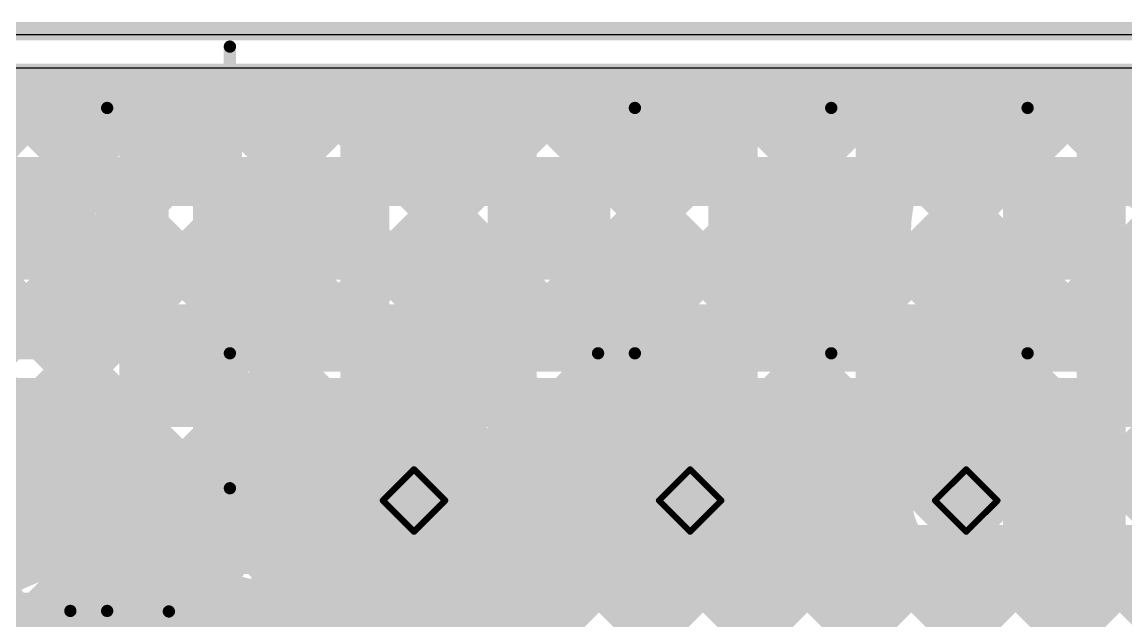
# Model space of a CAD drawing. Header units: millimetres. Extents: x 13 to 259, y -2 to 326.
# Drawn here: x 77.61 to 86.6, y 132.02 to 136.9 of the extents above; entities that cross this region are included whole.
import ezdxf

# ---------------------------------------------------------------- set-up
doc = ezdxf.new("R2010")
doc.units = ezdxf.units.MM
for name, color, linetype in [('BottomLayer', 5, 'Continuous'), ('BottomSolder', 6, 'Continuous'), ('ConnectLayer', 7, 'Continuous'), ('DrillDrawing', 1, 'Continuous'), ('Mechanical10', 56, 'Continuous'), ('Mechanical14', 56, 'Continuous'), ('Mechanical2', 216, 'Continuous'), ('Mechanical34', 56, 'Continuous'), ('Mechanical9', 56, 'Continuous'), ('MidLayer1', 16, 'Continuous'), ('MidLayer2', 76, 'Continuous'), ('MidLayer3', 90, 'Continuous'), ('MidLayer4', 156, 'Continuous'), ('MidLayer5', 130, 'Continuous'), ('MidLayer6', 216, 'Continuous'), ('MultiLayer', 9, 'Continuous'), ('TopLayer', 1, 'Continuous'), ('TopSolder', 216, 'Continuous')]:
    doc.layers.add(name, color=color, linetype=linetype)

# ---------------------------------------------------------------- blocks, each defined once
blk = doc.blocks.new('MTG270_500_188')
at = {"layer": 'BottomLayer', "const_width": 2.5}
blk.add_lwpolyline([(-1.25, 0, 1), (1.25, 0, 1)], format="xyb", close=True, dxfattribs=at)
at = {"layer": 'BottomSolder', "const_width": 2.6016}
blk.add_lwpolyline([(-1.3008, 0, 1), (1.3008, 0, 1)], format="xyb", close=True, dxfattribs=at)
at = {"layer": 'MidLayer1', "const_width": 2.5}
blk.add_lwpolyline([(-1.25, 0, 1), (1.25, 0, 1)], format="xyb", close=True, dxfattribs=at)
at = {"layer": 'MidLayer2', "const_width": 2.5}
blk.add_lwpolyline([(-1.25, 0, 1), (1.25, 0, 1)], format="xyb", close=True, dxfattribs=at)
at = {"layer": 'MidLayer3', "const_width": 2.5}
blk.add_lwpolyline([(-1.25, 0, 1), (1.25, 0, 1)], format="xyb", close=True, dxfattribs=at)
at = {"layer": 'MidLayer4', "const_width": 2.5}
blk.add_lwpolyline([(-1.25, 0, 1), (1.25, 0, 1)], format="xyb", close=True, dxfattribs=at)
at = {"layer": 'MidLayer5', "const_width": 2.5}
blk.add_lwpolyline([(-1.25, 0, 1), (1.25, 0, 1)], format="xyb", close=True, dxfattribs=at)
at = {"layer": 'MidLayer6', "const_width": 2.5}
blk.add_lwpolyline([(-1.25, 0, 1), (1.25, 0, 1)], format="xyb", close=True, dxfattribs=at)
at = {"layer": 'MultiLayer', "const_width": 2.5}
blk.add_lwpolyline([(-1.25, 0, 1), (1.25, 0, 1)], format="xyb", close=True, dxfattribs=at)
at = {"layer": 'TopLayer', "const_width": 2.5}
blk.add_lwpolyline([(-1.25, 0, 1), (1.25, 0, 1)], format="xyb", close=True, dxfattribs=at)
at = {"layer": 'TopSolder', "const_width": 2.6016}
blk.add_lwpolyline([(-1.3008, 0, 1), (1.3008, 0, 1)], format="xyb", close=True, dxfattribs=at)

msp = doc.modelspace()

# ---------------------------------------------------------------- linework, layer by layer
at = {"layer": 'BottomLayer', "const_width": 0.3}
for points in [[(80.65, 133, 1), (80.95, 133, 1)], [(82.9, 133, 1), (83.2, 133, 1)], [(85.15, 133, 1), (85.45, 133, 1)]]:
    msp.add_lwpolyline(points, format="xyb", close=True, dxfattribs=at)
at = {"layer": 'ConnectLayer'}
msp.add_line((67.8, 136.8), (151.8, 136.8), dxfattribs=at)
msp.add_line((67.8, 136.8), (151.8, 136.8), dxfattribs=at)
at = {"layer": 'ConnectLayer', "const_width": 0.4}
for points in [[(68.24, 136.36), (90.1001, 136.36)], [(68.24, 136.36), (90.1001, 136.36)], [(68.24, 136.36), (90.1001, 136.36)], [(68.24, 125.9399), (78.6601, 136.36)], [(68.24, 125.0914), (79.5087, 136.36)], [(68.24, 126.7884), (77.8116, 136.36)], [(68.24, 136.36), (90.1001, 136.36)], [(68.3283, 124.3311), (80.3572, 136.36)], [(68.5655, 123.7198), (81.2057, 136.36)], [(68.9093, 123.215), (82.0542, 136.36)], [(69.3464, 122.8036), (82.9028, 136.36)], [(69.8787, 122.4874), (83.7513, 136.36)], [(70.5253, 122.2855), (84.5998, 136.36)], [(71.3284, 122.24), (85.4484, 136.36)], [(72.1769, 122.24), (86.2969, 136.36)], [(72.9144, 131.4628), (77.8116, 136.36)], [(72.9144, 131.4628), (77.8116, 136.36)], [(73.1213, 130.8212), (78.6601, 136.36)], [(73.1213, 130.8212), (78.6601, 136.36)], [(73.2261, 136.36), (81.61, 127.9761)], [(74.0747, 136.36), (77.8437, 132.591)], [(74.0747, 136.36), (77.8437, 132.591)], [(74.0747, 136.36), (81.61, 128.8246)], [(74.7635, 131.6149), (79.5087, 136.36)], [(74.7635, 131.6149), (79.5087, 136.36)], [(74.9232, 136.36), (78.5417, 132.7415)], [(74.9232, 136.36), (78.5417, 132.7415)], [(74.9232, 136.36), (81.61, 129.6731)], [(75.5002, 131.503), (80.3572, 136.36)], [(75.5002, 131.503), (80.3572, 136.36)], [(75.7717, 136.36), (79.4531, 132.6786)], [(75.7717, 136.36), (79.4531, 132.6786)], [(75.7717, 136.36), (81.61, 130.5217)], [(76.6202, 136.36), (80.1984, 132.7819)], [(76.6202, 136.36), (80.1984, 132.7819)], [(76.6202, 136.36), (81.6311, 131.3492)], [(76.7961, 131.9504), (81.2057, 136.36)], [(76.7961, 131.9504), (81.2057, 136.36)], [(77.4688, 136.36), (80.3621, 133.4667)], [(77.4688, 136.36), (80.3621, 133.4667)], [(77.4688, 136.36), (82.0919, 131.7369)], [(77.9998, 122.963), (77.9998, 136.36)], [(78.3173, 136.36), (81.1273, 133.55)], [(78.3173, 136.36), (81.1273, 133.55)], [(78.3173, 136.36), (82.9373, 131.74)], [(78.4226, 132.7284), (82.0542, 136.36)], [(78.4226, 132.7284), (82.0542, 136.36)], [(78.5998, 123.3379), (78.5998, 136.36)], [(79.1658, 136.36), (82.419, 133.1068)], [(79.1658, 136.36), (82.419, 133.1068)], [(79.1658, 136.36), (83.9737, 131.5521)], [(79.1998, 122.24), (79.1998, 136.36)], [(79.2592, 132.7165), (82.9028, 136.36)], [(79.2592, 132.7165), (82.9028, 136.36)], [(79.7998, 122.24), (79.7998, 136.36)], [(80.0143, 136.36), (82.7897, 133.5847)], [(80.0143, 136.36), (82.7897, 133.5847)], [(80.0143, 136.36), (84.6344, 131.74)], [(80.3998, 123.3206), (80.3998, 136.36)], [(80.8629, 136.36), (86.9362, 130.2867)], [(80.8629, 136.36), (86.9362, 130.2867)], [(80.8629, 136.36), (85.4829, 131.74)], [(80.9208, 131.8324), (85.4484, 136.36)], [(80.9208, 131.8324), (85.4484, 136.36)], [(80.9994, 133.6082), (83.7513, 136.36)], [(80.9994, 133.6082), (83.7513, 136.36)], [(80.9998, 123.1318), (80.9998, 136.36)], [(81.4155, 133.1757), (84.5998, 136.36)], [(81.4155, 133.1757), (84.5998, 136.36)], [(81.5998, 132.35), (81.5998, 136.36)], [(81.7114, 136.36), (84.7478, 133.3236)], [(81.7114, 136.36), (84.7478, 133.3236)], [(81.7114, 136.36), (86.3314, 131.74)], [(82.1998, 132.35), (82.1998, 136.36)], [(82.5254, 131.74), (87.1454, 136.36)], [(82.5598, 136.36), (85.2801, 133.6397)], [(82.5598, 136.36), (85.2801, 133.6397)], [(82.5598, 136.36), (87.1798, 131.74)], [(82.7998, 132.35), (82.7998, 136.36)], [(83.3739, 131.74), (87.9939, 136.36)], [(83.3998, 132.35), (83.3998, 136.36)], [(83.4083, 136.36), (86.9311, 132.8373)], [(83.4083, 136.36), (86.9311, 132.8373)], [(83.4083, 136.36), (88.2787, 131.4896)], [(83.4425, 133.5056), (86.2969, 136.36)], [(83.4425, 133.5056), (86.2969, 136.36)], [(83.6816, 132.8962), (87.1454, 136.36)], [(83.6816, 132.8962), (87.1454, 136.36)], [(83.7228, 130.3918), (89.691, 136.36)], [(83.7228, 130.3918), (89.691, 136.36)], [(83.9998, 132.35), (83.9998, 136.36)], [(84.1847, 131.7022), (88.8425, 136.36)], [(84.2569, 136.36), (87.1321, 133.4847)], [(84.2569, 136.36), (87.1321, 133.4847)], [(84.2569, 136.36), (88.8769, 131.74)], [(84.5998, 132.35), (84.5998, 136.36)], [(85.071, 131.74), (89.691, 136.36)], [(85.1054, 136.36), (89.993, 131.4724)], [(85.1054, 136.36), (89.993, 131.4724)], [(85.1054, 136.36), (89.9327, 131.5327)], [(85.1998, 132.35), (85.1998, 136.36)], [(85.2734, 133.6395), (87.9939, 136.36)], [(85.2734, 133.6395), (87.9939, 136.36)], [(85.7998, 132.35), (85.7998, 136.36)], [(85.8345, 133.3521), (88.8425, 136.36)], [(85.8345, 133.3521), (88.8425, 136.36)], [(85.9195, 131.74), (90.5395, 136.36)], [(85.9539, 136.36), (89.1753, 133.1387)], [(85.9539, 136.36), (89.1753, 133.1387)], [(85.9539, 136.36), (90.5739, 131.74)], [(86.3998, 132.35), (86.3998, 136.36)], [(68.24, 136.1997), (151.36, 136.1997)], [(68.24, 135.5997), (151.36, 135.5997)], [(68.24, 134.9997), (151.36, 134.9997)], [(68.24, 134.3997), (151.36, 134.3997)], [(68.24, 133.7997), (151.36, 133.7997)], [(81.3501, 133.3272), (86.8951, 127.7822)], [(81.3501, 133.3272), (86.8951, 127.7822)], [(68.24, 133.1997), (151.36, 133.1997)], [(81.6953, 130.0614), (84.6606, 133.0267)], [(81.6953, 130.0614), (84.6606, 133.0267)], [(85.9397, 132.9801), (90.0115, 128.9083)], [(85.9397, 132.9801), (90.0115, 128.9083)], [(79.9197, 132.5284), (80.1919, 132.8006)], [(79.9197, 132.5284), (80.1919, 132.8006)], [(83.6347, 132.7397), (87.0606, 129.3138)], [(83.6347, 132.7397), (87.0606, 129.3138)], [(84.2526, 130.0731), (86.9519, 132.7724)], [(84.2526, 130.0731), (86.9519, 132.7724)], [(68.24, 132.5997), (100.2611, 132.5997)], [(81.2667, 132.5621), (83.0065, 130.8223)], [(81.2667, 132.5621), (83.0065, 130.8223)], [(81.286, 131.3491), (82.5445, 132.6076)], [(81.286, 131.3491), (82.5445, 132.6076)], [(80.4667, 132.2269), (80.6244, 132.3846)], [(80.4667, 132.2269), (80.6244, 132.3846)], [(80.5819, 132.3983), (82.5796, 130.4006)], [(80.5819, 132.3983), (82.5796, 130.4006)], [(83.3024, 130.82), (84.948, 132.4655)], [(83.3024, 130.82), (84.948, 132.4655)], [(85.6236, 132.4478), (87.2832, 130.7882)], [(85.6236, 132.4478), (87.2832, 130.7882)], [(81.5107, 132.35), (100.0114, 132.35)], [(81.5107, 122.24), (81.5107, 132.35)], [(81.5539, 130.7685), (83.1539, 132.3685)], [(81.5539, 130.7685), (83.1539, 132.3685)], [(83.1568, 132.369), (87.2225, 128.3034)], [(83.1568, 132.369), (87.2225, 128.3034)], [(68.24, 131.9997), (81.5107, 131.9997)]]:
    msp.add_lwpolyline(points, dxfattribs=at)
at = {"layer": 'ConnectLayer'}
for points, const_width in [([(77.3688, 136.36, 1), (77.5688, 136.36, 1)], 0.2), ([(77.3688, 136.36, 1), (77.5688, 136.36, 1)], 0.2), ([(77.3688, 136.36, 1), (77.5688, 136.36, 1)], 0.2), ([(77.7116, 136.36, 1), (77.9116, 136.36, 1)], 0.2), ([(77.7116, 136.36, 1), (77.9116, 136.36, 1)], 0.2), ([(77.7116, 136.36, 1), (77.9116, 136.36, 1)], 0.2), ([(77.8998, 136.36, 1), (78.0998, 136.36, 1)], 0.2), ([(78.2173, 136.36, 1), (78.4173, 136.36, 1)], 0.2), ([(78.2173, 136.36, 1), (78.4173, 136.36, 1)], 0.2), ([(78.2173, 136.36, 1), (78.4173, 136.36, 1)], 0.2), ([(78.4998, 136.36, 1), (78.6998, 136.36, 1)], 0.2), ([(78.5601, 136.36, 1), (78.7601, 136.36, 1)], 0.2), ([(78.5601, 136.36, 1), (78.7601, 136.36, 1)], 0.2), ([(78.5601, 136.36, 1), (78.7601, 136.36, 1)], 0.2), ([(79.0658, 136.36, 1), (79.2658, 136.36, 1)], 0.2), ([(79.0658, 136.36, 1), (79.2658, 136.36, 1)], 0.2), ([(79.0658, 136.36, 1), (79.2658, 136.36, 1)], 0.2), ([(79.0998, 136.36, 1), (79.2998, 136.36, 1)], 0.2), ([(79.4087, 136.36, 1), (79.6087, 136.36, 1)], 0.2), ([(79.4087, 136.36, 1), (79.6087, 136.36, 1)], 0.2), ([(79.4087, 136.36, 1), (79.6087, 136.36, 1)], 0.2), ([(79.6998, 136.36, 1), (79.8998, 136.36, 1)], 0.2), ([(79.9143, 136.36, 1), (80.1143, 136.36, 1)], 0.2), ([(79.9143, 136.36, 1), (80.1143, 136.36, 1)], 0.2), ([(79.9143, 136.36, 1), (80.1143, 136.36, 1)], 0.2), ([(80.2572, 136.36, 1), (80.4572, 136.36, 1)], 0.2), ([(80.2572, 136.36, 1), (80.4572, 136.36, 1)], 0.2), ([(80.2572, 136.36, 1), (80.4572, 136.36, 1)], 0.2), ([(80.2998, 136.36, 1), (80.4998, 136.36, 1)], 0.2), ([(80.7629, 136.36, 1), (80.9629, 136.36, 1)], 0.2), ([(80.7629, 136.36, 1), (80.9629, 136.36, 1)], 0.2), ([(80.7629, 136.36, 1), (80.9629, 136.36, 1)], 0.2), ([(80.8998, 136.36, 1), (81.0998, 136.36, 1)], 0.2), ([(81.1057, 136.36, 1), (81.3057, 136.36, 1)], 0.2), ([(81.1057, 136.36, 1), (81.3057, 136.36, 1)], 0.2), ([(81.1057, 136.36, 1), (81.3057, 136.36, 1)], 0.2), ([(81.4998, 136.36, 1), (81.6998, 136.36, 1)], 0.2), ([(81.6114, 136.36, 1), (81.8114, 136.36, 1)], 0.2), ([(81.6114, 136.36, 1), (81.8114, 136.36, 1)], 0.2), ([(81.6114, 136.36, 1), (81.8114, 136.36, 1)], 0.2), ([(81.9542, 136.36, 1), (82.1542, 136.36, 1)], 0.2), ([(81.9542, 136.36, 1), (82.1542, 136.36, 1)], 0.2), ([(81.9542, 136.36, 1), (82.1542, 136.36, 1)], 0.2), ([(82.0998, 136.36, 1), (82.2998, 136.36, 1)], 0.2), ([(82.4598, 136.36, 1), (82.6598, 136.36, 1)], 0.2), ([(82.4598, 136.36, 1), (82.6598, 136.36, 1)], 0.2), ([(82.4598, 136.36, 1), (82.6598, 136.36, 1)], 0.2), ([(82.6998, 136.36, 1), (82.8998, 136.36, 1)], 0.2), ([(82.8028, 136.36, 1), (83.0028, 136.36, 1)], 0.2), ([(82.8028, 136.36, 1), (83.0028, 136.36, 1)], 0.2), ([(82.8028, 136.36, 1), (83.0028, 136.36, 1)], 0.2), ([(83.2998, 136.36, 1), (83.4998, 136.36, 1)], 0.2), ([(83.3083, 136.36, 1), (83.5083, 136.36, 1)], 0.2), ([(83.3083, 136.36, 1), (83.5083, 136.36, 1)], 0.2), ([(83.3083, 136.36, 1), (83.5083, 136.36, 1)], 0.2), ([(83.6513, 136.36, 1), (83.8513, 136.36, 1)], 0.2), ([(83.6513, 136.36, 1), (83.8513, 136.36, 1)], 0.2), ([(83.6513, 136.36, 1), (83.8513, 136.36, 1)], 0.2), ([(83.8998, 136.36, 1), (84.0998, 136.36, 1)], 0.2), ([(84.1569, 136.36, 1), (84.3569, 136.36, 1)], 0.2), ([(84.1569, 136.36, 1), (84.3569, 136.36, 1)], 0.2), ([(84.1569, 136.36, 1), (84.3569, 136.36, 1)], 0.2), ([(84.4998, 136.36, 1), (84.6998, 136.36, 1)], 0.2), ([(84.4998, 136.36, 1), (84.6998, 136.36, 1)], 0.2), ([(84.4998, 136.36, 1), (84.6998, 136.36, 1)], 0.2), ([(84.4998, 136.36, 1), (84.6998, 136.36, 1)], 0.2), ([(85.0054, 136.36, 1), (85.2054, 136.36, 1)], 0.2), ([(85.0054, 136.36, 1), (85.2054, 136.36, 1)], 0.2), ([(85.0054, 136.36, 1), (85.2054, 136.36, 1)], 0.2), ([(85.0998, 136.36, 1), (85.2998, 136.36, 1)], 0.2), ([(85.3484, 136.36, 1), (85.5484, 136.36, 1)], 0.2), ([(85.3484, 136.36, 1), (85.5484, 136.36, 1)], 0.2), ([(85.3484, 136.36, 1), (85.5484, 136.36, 1)], 0.2), ([(85.6998, 136.36, 1), (85.8998, 136.36, 1)], 0.2), ([(85.8539, 136.36, 1), (86.0539, 136.36, 1)], 0.2), ([(85.8539, 136.36, 1), (86.0539, 136.36, 1)], 0.2), ([(85.8539, 136.36, 1), (86.0539, 136.36, 1)], 0.2), ([(86.1969, 136.36, 1), (86.3969, 136.36, 1)], 0.2), ([(86.1969, 136.36, 1), (86.3969, 136.36, 1)], 0.2), ([(86.1969, 136.36, 1), (86.3969, 136.36, 1)], 0.2), ([(86.2998, 136.36, 1), (86.4998, 136.36, 1)], 0.2), ([(81.44, 133, 1), (80.16, 133, 1)], 0.4), ([(81.44, 133, 1), (80.16, 133, 1)], 0.4), ([(83.69, 133, 1), (82.41, 133, 1)], 0.4), ([(83.69, 133, 1), (82.41, 133, 1)], 0.4), ([(85.94, 133, 1), (84.66, 133, 1)], 0.4), ([(85.94, 133, 1), (84.66, 133, 1)], 0.4), ([(85.1734, 133.6395, 1), (85.3734, 133.6395, 1)], 0.2), ([(85.1734, 133.6395, 1), (85.3734, 133.6395, 1)], 0.2), ([(85.1801, 133.6397, 1), (85.3801, 133.6397, 1)], 0.2), ([(85.1801, 133.6397, 1), (85.3801, 133.6397, 1)], 0.2), ([(80.8994, 133.6082, 1), (81.0994, 133.6082, 1)], 0.2), ([(80.8994, 133.6082, 1), (81.0994, 133.6082, 1)], 0.2), ([(81.0273, 133.55, 1), (81.2273, 133.55, 1)], 0.2), ([(81.0273, 133.55, 1), (81.2273, 133.55, 1)], 0.2), ([(82.6897, 133.5847, 1), (82.8897, 133.5847, 1)], 0.2), ([(82.6897, 133.5847, 1), (82.8897, 133.5847, 1)], 0.2), ([(80.2621, 133.4667, 1), (80.4621, 133.4667, 1)], 0.2), ([(80.2621, 133.4667, 1), (80.4621, 133.4667, 1)], 0.2), ([(83.3425, 133.5056, 1), (83.5425, 133.5056, 1)], 0.2), ([(83.3425, 133.5056, 1), (83.5425, 133.5056, 1)], 0.2), ([(81.2501, 133.3272, 1), (81.4501, 133.3272, 1)], 0.2), ([(81.2501, 133.3272, 1), (81.4501, 133.3272, 1)], 0.2), ([(84.6478, 133.3236, 1), (84.8478, 133.3236, 1)], 0.2), ([(84.6478, 133.3236, 1), (84.8478, 133.3236, 1)], 0.2), ([(85.7345, 133.3521, 1), (85.9345, 133.3521, 1)], 0.2), ([(85.7345, 133.3521, 1), (85.9345, 133.3521, 1)], 0.2), ([(81.3155, 133.1757, 1), (81.5155, 133.1757, 1)], 0.2), ([(81.3155, 133.1757, 1), (81.5155, 133.1757, 1)], 0.2), ([(82.319, 133.1068, 1), (82.519, 133.1068, 1)], 0.2), ([(82.319, 133.1068, 1), (82.519, 133.1068, 1)], 0.2), ([(84.5606, 133.0267, 1), (84.7606, 133.0267, 1)], 0.2), ([(84.5606, 133.0267, 1), (84.7606, 133.0267, 1)], 0.2), ([(80.06, 133, 1), (80.26, 133, 1)], 0.2), ([(80.06, 133, 1), (80.26, 133, 1)], 0.2), ([(81.34, 133, 1), (81.54, 133, 1)], 0.2), ([(81.34, 133, 1), (81.54, 133, 1)], 0.2), ([(82.31, 133, 1), (82.51, 133, 1)], 0.2), ([(82.31, 133, 1), (82.51, 133, 1)], 0.2), ([(83.59, 133, 1), (83.79, 133, 1)], 0.2), ([(83.59, 133, 1), (83.79, 133, 1)], 0.2), ([(84.56, 133, 1), (84.76, 133, 1)], 0.2), ([(84.56, 133, 1), (84.76, 133, 1)], 0.2), ([(85.8397, 132.9801, 1), (86.0397, 132.9801, 1)], 0.2), ([(85.8397, 132.9801, 1), (86.0397, 132.9801, 1)], 0.2), ([(85.84, 133, 1), (86.04, 133, 1)], 0.2), ([(85.84, 133, 1), (86.04, 133, 1)], 0.2), ([(83.5816, 132.8962, 1), (83.7816, 132.8962, 1)], 0.2), ([(83.5816, 132.8962, 1), (83.7816, 132.8962, 1)], 0.2), ([(78.4417, 132.7415, 1), (78.6417, 132.7415, 1)], 0.2), ([(78.4417, 132.7415, 1), (78.6417, 132.7415, 1)], 0.2), ([(80.0919, 132.8006, 1), (80.2919, 132.8006, 1)], 0.2), ([(80.0919, 132.8006, 1), (80.2919, 132.8006, 1)], 0.2), ([(80.0984, 132.7819, 1), (80.2984, 132.7819, 1)], 0.2), ([(80.0984, 132.7819, 1), (80.2984, 132.7819, 1)], 0.2), ([(83.5347, 132.7397, 1), (83.7347, 132.7397, 1)], 0.2), ([(83.5347, 132.7397, 1), (83.7347, 132.7397, 1)], 0.2), ([(78.3226, 132.7284, 1), (78.5226, 132.7284, 1)], 0.2), ([(78.3226, 132.7284, 1), (78.5226, 132.7284, 1)], 0.2), ([(79.1592, 132.7165, 1), (79.3592, 132.7165, 1)], 0.2), ([(79.1592, 132.7165, 1), (79.3592, 132.7165, 1)], 0.2), ([(79.3531, 132.6786, 1), (79.5531, 132.6786, 1)], 0.2), ([(79.3531, 132.6786, 1), (79.5531, 132.6786, 1)], 0.2), ([(77.7437, 132.591, 1), (77.9437, 132.591, 1)], 0.2), ([(77.7437, 132.591, 1), (77.9437, 132.591, 1)], 0.2), ([(81.1667, 132.5621, 1), (81.3667, 132.5621, 1)], 0.2), ([(81.1667, 132.5621, 1), (81.3667, 132.5621, 1)], 0.2), ([(82.4445, 132.6076, 1), (82.6445, 132.6076, 1)], 0.2), ([(82.4445, 132.6076, 1), (82.6445, 132.6076, 1)], 0.2), ([(79.8197, 132.5284, 1), (80.0197, 132.5284, 1)], 0.2), ([(79.8197, 132.5284, 1), (80.0197, 132.5284, 1)], 0.2), ([(80.4819, 132.3983, 1), (80.6819, 132.3983, 1)], 0.2), ([(80.4819, 132.3983, 1), (80.6819, 132.3983, 1)], 0.2), ([(80.5244, 132.3846, 1), (80.7244, 132.3846, 1)], 0.2), ([(80.5244, 132.3846, 1), (80.7244, 132.3846, 1)], 0.2), ([(84.848, 132.4655, 1), (85.048, 132.4655, 1)], 0.2), ([(84.848, 132.4655, 1), (85.048, 132.4655, 1)], 0.2), ([(85.5236, 132.4478, 1), (85.7236, 132.4478, 1)], 0.2), ([(85.5236, 132.4478, 1), (85.7236, 132.4478, 1)], 0.2), ([(81.4107, 132.35, 1), (81.6107, 132.35, 1)], 0.2), ([(81.4107, 132.35, 1), (81.6107, 132.35, 1)], 0.2), ([(81.4998, 132.35, 1), (81.6998, 132.35, 1)], 0.2), ([(82.0998, 132.35, 1), (82.2998, 132.35, 1)], 0.2), ([(82.6998, 132.35, 1), (82.8998, 132.35, 1)], 0.2), ([(83.0539, 132.3685, 1), (83.2539, 132.3685, 1)], 0.2), ([(83.0539, 132.3685, 1), (83.2539, 132.3685, 1)], 0.2), ([(83.0568, 132.369, 1), (83.2568, 132.369, 1)], 0.2), ([(83.0568, 132.369, 1), (83.2568, 132.369, 1)], 0.2), ([(83.2998, 132.35, 1), (83.4998, 132.35, 1)], 0.2), ([(83.8998, 132.35, 1), (84.0998, 132.35, 1)], 0.2), ([(84.4998, 132.35, 1), (84.6998, 132.35, 1)], 0.2), ([(85.0998, 132.35, 1), (85.2998, 132.35, 1)], 0.2), ([(85.6998, 132.35, 1), (85.8998, 132.35, 1)], 0.2), ([(86.2998, 132.35, 1), (86.4998, 132.35, 1)], 0.2), ([(80.3667, 132.2269, 1), (80.5667, 132.2269, 1)], 0.2), ([(80.3667, 132.2269, 1), (80.5667, 132.2269, 1)], 0.2), ([(81.4107, 131.9997, 1), (81.6107, 131.9997, 1)], 0.2), ([(80.8208, 131.8324, 1), (81.0208, 131.8324, 1)], 0.2), ([(80.8208, 131.8324, 1), (81.0208, 131.8324, 1)], 0.2)]:
    msp.add_lwpolyline(points, format="xyb", close=True, dxfattribs=dict(at, const_width=const_width))
at = {"layer": 'ConnectLayer', "const_width": 0.4}
msp.add_lwpolyline([(76.3199, 131.3588, -0.758253), (81.703, 129.85)], format="xyb", dxfattribs=at)
msp.add_lwpolyline([(76.3199, 131.3588, -0.758253), (81.703, 129.85)], format="xyb", dxfattribs=at)
at = {"layer": 'DrillDrawing', "const_width": 0.0508}
for points in [[(80.546, 133), (80.8, 133.254)], [(80.8, 133.254), (81.054, 133)], [(82.796, 133), (83.05, 133.254)], [(83.05, 133.254), (83.304, 133)], [(85.046, 133), (85.3, 133.254)], [(85.3, 133.254), (85.554, 133)], [(80.546, 133), (80.8, 132.746)], [(80.8, 132.746), (81.054, 133)], [(82.796, 133), (83.05, 132.746)], [(83.05, 132.746), (83.304, 133)], [(85.046, 133), (85.3, 132.746)], [(85.3, 132.746), (85.554, 133)]]:
    msp.add_lwpolyline(points, dxfattribs=at)
at = {"layer": 'DrillDrawing', "const_width": 0.0254}
for points in [[(80.7873, 133.254, 1), (80.8127, 133.254, 1)], [(80.7873, 133.254, 1), (80.8127, 133.254, 1)], [(83.0373, 133.254, 1), (83.0627, 133.254, 1)], [(83.0373, 133.254, 1), (83.0627, 133.254, 1)], [(85.2873, 133.254, 1), (85.3127, 133.254, 1)], [(85.2873, 133.254, 1), (85.3127, 133.254, 1)], [(80.5333, 133, 1), (80.5587, 133, 1)], [(80.5333, 133, 1), (80.5587, 133, 1)], [(81.0413, 133, 1), (81.0667, 133, 1)], [(81.0413, 133, 1), (81.0667, 133, 1)], [(82.7833, 133, 1), (82.8087, 133, 1)], [(82.7833, 133, 1), (82.8087, 133, 1)], [(83.2913, 133, 1), (83.3167, 133, 1)], [(83.2913, 133, 1), (83.3167, 133, 1)], [(85.0333, 133, 1), (85.0587, 133, 1)], [(85.0333, 133, 1), (85.0587, 133, 1)], [(85.5413, 133, 1), (85.5667, 133, 1)], [(85.5413, 133, 1), (85.5667, 133, 1)], [(80.7873, 132.746, 1), (80.8127, 132.746, 1)], [(80.7873, 132.746, 1), (80.8127, 132.746, 1)], [(83.0373, 132.746, 1), (83.0627, 132.746, 1)], [(83.0373, 132.746, 1), (83.0627, 132.746, 1)], [(85.2873, 132.746, 1), (85.3127, 132.746, 1)], [(85.2873, 132.746, 1), (85.3127, 132.746, 1)]]:
    msp.add_lwpolyline(points, format="xyb", close=True, dxfattribs=at)
at = {"layer": 'Mechanical10', "const_width": 0.1}
for points in [[(79.3, 134.2), (79.3, 136.7)], [(76.8, 134.2), (79.3, 134.2)]]:
    msp.add_lwpolyline(points, dxfattribs=at)
at = {"layer": 'Mechanical10', "const_width": 0.05}
for points in [[(79.275, 136.7, 1), (79.325, 136.7, 1)], [(79.275, 134.2, 1), (79.325, 134.2, 1)], [(79.275, 134.2, 1), (79.325, 134.2, 1)]]:
    msp.add_lwpolyline(points, format="xyb", close=True, dxfattribs=at)
at = {"layer": 'Mechanical14', "const_width": 0.3}
for points in [[(79.3, 133.1), (79.3, 134.2)], [(79.3, 134.2), (89.1, 134.2)], [(67.8, 132.1), (78.3, 132.1)]]:
    msp.add_lwpolyline(points, dxfattribs=at)
at = {"layer": 'Mechanical14', "const_width": 0.15}
for points in [[(79.225, 134.2, 1), (79.375, 134.2, 1)], [(79.225, 134.2, 1), (79.375, 134.2, 1)], [(79.225, 133.1, 1), (79.375, 133.1, 1)], [(79.225, 133.1, 1), (79.375, 133.1, 1)], [(78.225, 132.1, 1), (78.375, 132.1, 1)], [(78.225, 132.1, 1), (78.375, 132.1, 1)]]:
    msp.add_lwpolyline(points, format="xyb", close=True, dxfattribs=at)
at = {"layer": 'Mechanical14', "const_width": 0.3}
msp.add_lwpolyline([(79.3, 133.1, -0.414214), (78.3, 132.1)], format="xyb", dxfattribs=at)
at = {"layer": 'Mechanical2', "const_width": 0.1}
for points in [[(79.3, 134.2), (89.1, 134.2)], [(79.3, 133.1), (79.3, 134.2)], [(67.8, 132.1), (78.3, 132.1)], [(67.8027, 132.0957), (78.8027, 132.0957)]]:
    msp.add_lwpolyline(points, dxfattribs=at)
at = {"layer": 'Mechanical2'}
for points, const_width in [([(79.275, 134.2, 1), (79.325, 134.2, 1)], 0.05), ([(79.275, 134.2, 1), (79.325, 134.2, 1)], 0.05), ([(79.1413, 133.1, 1), (79.4588, 133.1, 1)], 0.3175), ([(79.275, 133.1, 1), (79.325, 133.1, 1)], 0.05), ([(78.1413, 132.1, 1), (78.4588, 132.1, 1)], 0.3175), ([(78.275, 132.1, 1), (78.325, 132.1, 1)], 0.05), ([(78.7777, 132.0957, 1), (78.8277, 132.0957, 1)], 0.05), ([(78.7777, 132.0957, 1), (78.8277, 132.0957, 1)], 0.05)]:
    msp.add_lwpolyline(points, format="xyb", close=True, dxfattribs=dict(at, const_width=const_width))
for points, const_width in [([(79.3, 133.1, -0.414214), (78.3, 132.1)], 0.635), ([(78.8027, 132.0957, -1), (78.8027, 127.5957)], 0.1)]:
    msp.add_lwpolyline(points, format="xyb", dxfattribs=dict(at, const_width=const_width))
at = {"layer": 'Mechanical34', "const_width": 0.1}
msp.add_lwpolyline([(68.1996, 136.85), (151.8, 136.85)], dxfattribs=at)
at = {"layer": 'Mechanical9', "const_width": 0.1}
for points in [[(42, 136.8), (89.8, 136.8)], [(78.3, 136.2), (82.6, 136.2)], [(84.2, 134.2), (84.2, 136.2)], [(85.8, 136.2), (88.1, 136.2)], [(42, 134.2), (82.3, 134.2)], [(79.3, 133.1), (79.3, 134.2)], [(79.3, 134.2), (82.6, 134.2)], [(85.8, 134.2), (89.1, 134.2)], [(42, 132.1), (78, 132.1)], [(67.8, 132.1), (78.3, 132.1)]]:
    msp.add_lwpolyline(points, dxfattribs=at)
for points in [[(77.3, 135.2, -0.414214), (78.3, 136.2)], [(82.6, 136.2, -1), (82.6, 134.2)], [(85.8, 134.2, -1), (85.8, 136.2)], [(79.3, 133.1, -0.414214), (78.3, 132.1)]]:
    msp.add_lwpolyline(points, format="xyb", dxfattribs=at)
at = {"layer": 'Mechanical9', "const_width": 0.05}
for points in [[(78.275, 136.2, 1), (78.325, 136.2, 1)], [(78.275, 136.2, 1), (78.325, 136.2, 1)], [(82.575, 136.2, 1), (82.625, 136.2, 1)], [(82.575, 136.2, 1), (82.625, 136.2, 1)], [(84.175, 136.2, 1), (84.225, 136.2, 1)], [(85.775, 136.2, 1), (85.825, 136.2, 1)], [(85.775, 136.2, 1), (85.825, 136.2, 1)], [(79.275, 134.2, 1), (79.325, 134.2, 1)], [(79.275, 134.2, 1), (79.325, 134.2, 1)], [(82.275, 134.2, 1), (82.325, 134.2, 1)], [(82.575, 134.2, 1), (82.625, 134.2, 1)], [(82.575, 134.2, 1), (82.625, 134.2, 1)], [(84.175, 134.2, 1), (84.225, 134.2, 1)], [(85.775, 134.2, 1), (85.825, 134.2, 1)], [(85.775, 134.2, 1), (85.825, 134.2, 1)], [(79.275, 133.1, 1), (79.325, 133.1, 1)], [(79.275, 133.1, 1), (79.325, 133.1, 1)], [(77.975, 132.1, 1), (78.025, 132.1, 1)], [(78.275, 132.1, 1), (78.325, 132.1, 1)], [(78.275, 132.1, 1), (78.325, 132.1, 1)]]:
    msp.add_lwpolyline(points, format="xyb", close=True, dxfattribs=at)
at = {"layer": 'MidLayer1', "const_width": 0.3}
for points in [[(80.65, 133, 1), (80.95, 133, 1)], [(82.9, 133, 1), (83.2, 133, 1)], [(85.15, 133, 1), (85.45, 133, 1)]]:
    msp.add_lwpolyline(points, format="xyb", close=True, dxfattribs=at)
at = {"layer": 'MidLayer2', "const_width": 0.3}
for points in [[(80.65, 133, 1), (80.95, 133, 1)], [(82.9, 133, 1), (83.2, 133, 1)], [(85.15, 133, 1), (85.45, 133, 1)]]:
    msp.add_lwpolyline(points, format="xyb", close=True, dxfattribs=at)
at = {"layer": 'MidLayer3', "const_width": 0.3}
for points in [[(80.65, 133, 1), (80.95, 133, 1)], [(82.9, 133, 1), (83.2, 133, 1)], [(85.15, 133, 1), (85.45, 133, 1)]]:
    msp.add_lwpolyline(points, format="xyb", close=True, dxfattribs=at)
at = {"layer": 'MidLayer4', "const_width": 0.3}
for points in [[(80.65, 133, 1), (80.95, 133, 1)], [(82.9, 133, 1), (83.2, 133, 1)], [(85.15, 133, 1), (85.45, 133, 1)]]:
    msp.add_lwpolyline(points, format="xyb", close=True, dxfattribs=at)
at = {"layer": 'MidLayer5', "const_width": 0.3}
for points in [[(80.65, 133, 1), (80.95, 133, 1)], [(82.9, 133, 1), (83.2, 133, 1)], [(85.15, 133, 1), (85.45, 133, 1)]]:
    msp.add_lwpolyline(points, format="xyb", close=True, dxfattribs=at)
at = {"layer": 'MidLayer6', "const_width": 0.3}
for points in [[(80.65, 133, 1), (80.95, 133, 1)], [(82.9, 133, 1), (83.2, 133, 1)], [(85.15, 133, 1), (85.45, 133, 1)]]:
    msp.add_lwpolyline(points, format="xyb", close=True, dxfattribs=at)
at = {"layer": 'MultiLayer', "const_width": 0.3}
for points in [[(80.65, 133, 1), (80.95, 133, 1)], [(82.9, 133, 1), (83.2, 133, 1)], [(85.15, 133, 1), (85.45, 133, 1)]]:
    msp.add_lwpolyline(points, format="xyb", close=True, dxfattribs=at)
at = {"layer": 'TopLayer'}
msp.add_line((151.5251, 136.525), (68.1, 136.525), dxfattribs=at)
at = {"layer": 'TopLayer', "const_width": 0.3}
for points in [[(80.65, 133, 1), (80.95, 133, 1)], [(82.9, 133, 1), (83.2, 133, 1)], [(85.15, 133, 1), (85.45, 133, 1)]]:
    msp.add_lwpolyline(points, format="xyb", close=True, dxfattribs=at)

# ---------------------------------------------------------------- block references
msp.add_blockref('MTG270_500_188', (78.8, 129.85))

doc.saveas('drawing.dxf')
